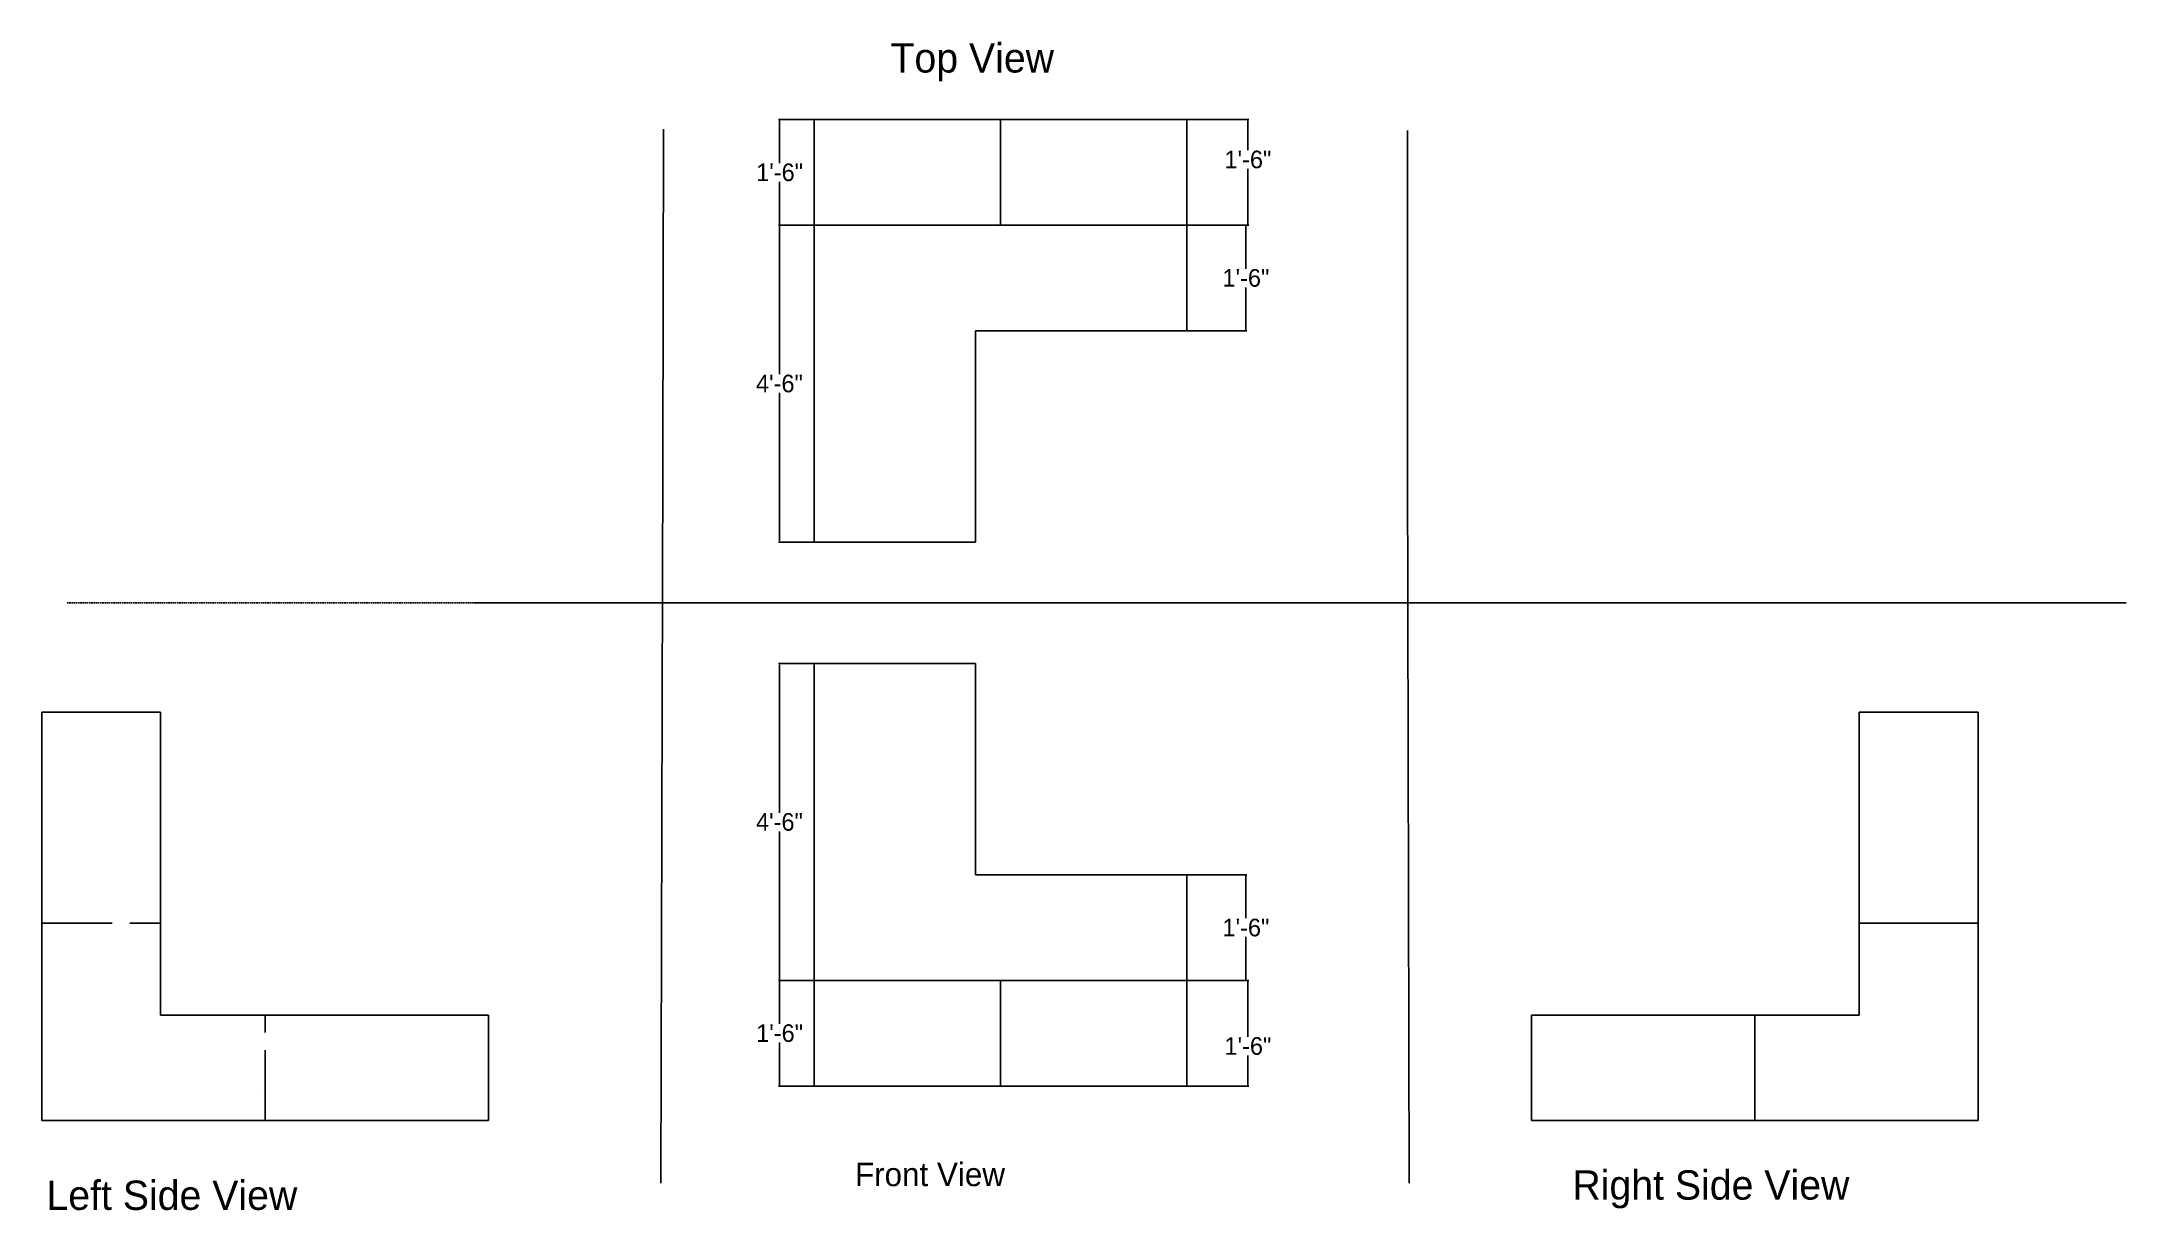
# Model space of a CAD drawing. Header units: inches. Extents: x -110 to 245, y -8 to 191.
import ezdxf

# ---------------------------------------------------------------- set-up
doc = ezdxf.new("R2010")
doc.units = ezdxf.units.IN
doc.header["$MEASUREMENT"] = 0
doc.linetypes.add('ACAD_ISO02W100', pattern=[15, 12, -3])
doc.linetypes.add('HIDDEN', pattern=[0.375, 0.25, -0.125])
doc.dimstyles.get("Standard").update_dxf_attribs({"dimtxt": 0.18, "dimasz": 0.18, "dimexe": 0.18, "dimexo": 0.0625, "dimgap": 0.09, "dimtad": 0, "dimtih": 1, "dimtoh": 1, "dimdec": 0, "dimzin": 0, "dimdsep": 46, "dimlunit": 3, "dimtxsty": 'Standard', "dimcen": 0.09, "dimaunit": 1, "dimadec": 0, "dimazin": 0, "dimtfac": 1, "dimtdec": 0, "dimtofl": 0, "dimtmove": 0, "dimatfit": 3, "dimfxl": 1, "dimtolj": 1, "dimtzin": 0, "dimarcsym": 0})

# ---------------------------------------------------------------- blocks, each defined once
blk = doc.blocks.new('*D3')
at = {"color": 0, "lineweight": -2}
for p, q in [((21.55, 31.48), (15.55, 31.48)), ((15.73, 31.3), (15.73, 24.07)), ((15.73, 13.66), (15.73, 20.89)), ((21.55, 13.48), (15.55, 13.48))]:
    blk.add_line(p, q, dxfattribs=at)
at = {"color": 0}
for points in [[(15.7, 31.3), (15.76, 31.3), (15.73, 31.48)], [(15.7, 13.66), (15.76, 13.66), (15.73, 13.48)]]:
    blk.add_solid(points, dxfattribs=at)
at = {"layer": 'Defpoints', "color": 0}
for p in [(21.61, 31.48), (15.73, 13.48), (21.61, 13.48)]:
    blk.add_point(p, dxfattribs=at)
at = {"color": 0, "insert": (15.73, 22.48), "char_height": 3, "attachment_point": 5}
blk.add_mtext('\\A1;1\'-6"', dxfattribs=at)
blk = doc.blocks.new('*D4')
at = {"color": 0, "lineweight": -2}
for p, q in [((21.55, 85.48), (15.52, 85.48)), ((15.7, 85.3), (15.7, 60.07)), ((15.7, 31.66), (15.7, 56.89)), ((21.55, 31.48), (15.52, 31.48))]:
    blk.add_line(p, q, dxfattribs=at)
at = {"color": 0}
for points in [[(15.67, 85.3), (15.73, 85.3), (15.7, 85.48)], [(15.67, 31.66), (15.73, 31.66), (15.7, 31.48)]]:
    blk.add_solid(points, dxfattribs=at)
at = {"layer": 'Defpoints', "color": 0}
for p in [(21.61, 85.48), (15.7, 31.48), (21.61, 31.48)]:
    blk.add_point(p, dxfattribs=at)
at = {"color": 0, "insert": (15.7, 58.48), "char_height": 3, "attachment_point": 5}
blk.add_mtext('\\A1;4\'-6"', dxfattribs=at)
blk = doc.blocks.new('*D5')
at = {"color": 0, "lineweight": -2}
for p, q in [((85.16, 49.48), (95.37, 49.48)), ((95.19, 49.3), (95.19, 42.07)), ((95.19, 31.66), (95.19, 38.89)), ((85.16, 31.48), (95.37, 31.48))]:
    blk.add_line(p, q, dxfattribs=at)
at = {"color": 0}
for points in [[(95.16, 49.3), (95.22, 49.3), (95.19, 49.48)], [(95.16, 31.66), (95.22, 31.66), (95.19, 31.48)]]:
    blk.add_solid(points, dxfattribs=at)
at = {"layer": 'Defpoints', "color": 0}
for p in [(85.1, 49.48), (85.1, 31.48), (95.19, 31.48)]:
    blk.add_point(p, dxfattribs=at)
at = {"color": 0, "insert": (95.19, 40.48), "char_height": 3, "attachment_point": 5}
blk.add_mtext('\\A1;1\'-6"', dxfattribs=at)
blk = doc.blocks.new('*D6')
at = {"color": 0, "lineweight": -2}
for p, q in [((85.16, 31.48), (95.71, 31.48)), ((95.53, 31.3), (95.53, 21.88)), ((95.53, 13.66), (95.53, 18.7)), ((85.16, 13.48), (95.71, 13.48))]:
    blk.add_line(p, q, dxfattribs=at)
at = {"color": 0}
for points in [[(95.5, 31.3), (95.56, 31.3), (95.53, 31.48)], [(95.5, 13.66), (95.56, 13.66), (95.53, 13.48)]]:
    blk.add_solid(points, dxfattribs=at)
at = {"layer": 'Defpoints', "color": 0}
for p in [(85.1, 31.48), (95.53, 31.48), (85.1, 13.48)]:
    blk.add_point(p, dxfattribs=at)
at = {"color": 0, "insert": (95.53, 20.29), "char_height": 3, "attachment_point": 5}
blk.add_mtext('\\A1;1\'-6"', dxfattribs=at)
blk = doc.blocks.new('*D7')
at = {"color": 0, "lineweight": -2}
for p, q in [((21.55, 178.21), (15.55, 178.21)), ((15.73, 178.03), (15.73, 170.8)), ((15.73, 160.39), (15.73, 167.62)), ((21.55, 160.21), (15.55, 160.21))]:
    blk.add_line(p, q, dxfattribs=at)
at = {"color": 0}
for points in [[(15.7, 178.03), (15.76, 178.03), (15.73, 178.21)], [(15.7, 160.39), (15.76, 160.39), (15.73, 160.21)]]:
    blk.add_solid(points, dxfattribs=at)
at = {"layer": 'Defpoints', "color": 0}
for p in [(15.73, 178.21), (21.61, 178.21), (21.61, 160.21)]:
    blk.add_point(p, dxfattribs=at)
at = {"color": 0, "insert": (15.73, 169.21), "char_height": 3, "attachment_point": 5}
blk.add_mtext('\\A1;1\'-6"', dxfattribs=at)
blk = doc.blocks.new('*D8')
at = {"color": 0, "lineweight": -2}
for p, q in [((21.55, 160.21), (15.52, 160.21)), ((15.7, 160.03), (15.7, 134.8)), ((15.7, 106.39), (15.7, 131.62)), ((21.55, 106.21), (15.52, 106.21))]:
    blk.add_line(p, q, dxfattribs=at)
at = {"color": 0}
for points in [[(15.67, 160.03), (15.73, 160.03), (15.7, 160.21)], [(15.67, 106.39), (15.73, 106.39), (15.7, 106.21)]]:
    blk.add_solid(points, dxfattribs=at)
at = {"layer": 'Defpoints', "color": 0}
for p in [(15.7, 160.21), (21.61, 160.21), (21.61, 106.21)]:
    blk.add_point(p, dxfattribs=at)
at = {"color": 0, "insert": (15.7, 133.21), "char_height": 3, "attachment_point": 5}
blk.add_mtext('\\A1;4\'-6"', dxfattribs=at)
blk = doc.blocks.new('*D9')
at = {"color": 0, "lineweight": -2}
for p, q in [((85.16, 160.21), (95.37, 160.21)), ((95.19, 160.03), (95.19, 152.8)), ((95.19, 142.39), (95.19, 149.62)), ((85.16, 142.21), (95.37, 142.21))]:
    blk.add_line(p, q, dxfattribs=at)
at = {"color": 0}
for points in [[(95.16, 160.03), (95.22, 160.03), (95.19, 160.21)], [(95.16, 142.39), (95.22, 142.39), (95.19, 142.21)]]:
    blk.add_solid(points, dxfattribs=at)
at = {"layer": 'Defpoints', "color": 0}
for p in [(85.1, 160.21), (95.19, 160.21), (85.1, 142.21)]:
    blk.add_point(p, dxfattribs=at)
at = {"color": 0, "insert": (95.19, 151.21), "char_height": 3, "attachment_point": 5}
blk.add_mtext('\\A1;1\'-6"', dxfattribs=at)
blk = doc.blocks.new('*D10')
at = {"color": 0, "lineweight": -2}
for p, q in [((85.16, 178.21), (95.71, 178.21)), ((95.53, 178.03), (95.53, 172.99)), ((95.53, 160.39), (95.53, 169.81)), ((85.16, 160.21), (95.71, 160.21))]:
    blk.add_line(p, q, dxfattribs=at)
at = {"color": 0}
for points in [[(95.5, 178.03), (95.56, 178.03), (95.53, 178.21)], [(95.5, 160.39), (95.56, 160.39), (95.53, 160.21)]]:
    blk.add_solid(points, dxfattribs=at)
at = {"layer": 'Defpoints', "color": 0}
for p in [(85.1, 178.21), (85.1, 160.21), (95.53, 160.21)]:
    blk.add_point(p, dxfattribs=at)
at = {"color": 0, "insert": (95.53, 171.4), "char_height": 3, "attachment_point": 5}
blk.add_mtext('\\A1;1\'-6"', dxfattribs=at)

msp = doc.modelspace()

# ---------------------------------------------------------------- linework, layer by layer
for p, q in [((21.61, 178.21), (57.61, 178.21)), ((21.61, 178.21), (21.61, 160.21)), ((57.61, 178.21), (49.1, 178.21)), ((49.1, 178.21), (85.1, 178.21)), ((53.36, 160.21), (53.36, 178.21)), ((85.1, 178.21), (85.1, 160.21)), ((-4.19, 119.64), (-4.04, 176.59)), ((122.7, 119.64), (122.7, 176.37)), ((21.61, 160.21), (21.61, 106.21)), ((21.61, 160.21), (85.1, 160.21)), ((85.1, 160.21), (85.1, 160.21)), ((85.1, 160.21), (85.1, 142.21)), ((85.1, 142.21), (49.1, 142.21)), ((49.1, 142.21), (49.1, 106.21)), ((57.61, 142.21), (57.61, 142.21)), ((-4.19, 119.64), (-4.49, -3.08)), ((122.7, 119.64), (123, -3.08)), ((21.61, 106.21), (24.61, 106.21)), ((24.61, 106.21), (49.1, 106.21)), ((-36.07, 95.84), (150.97, 95.84)), ((150.97, 95.84), (245.21, 95.84)), ((21.61, 31.48), (21.61, 85.48)), ((21.61, 85.48), (24.61, 85.48)), ((24.61, 85.48), (49.1, 85.48)), ((49.1, 49.48), (49.1, 85.48)), ((-110.01, 41.22), (-110.01, 77.22)), ((-110.01, 77.22), (-92.01, 77.22)), ((-92.01, 77.22), (-89.76, 77.22)), ((-89.76, 77.22), (-89.76, 41.22)), ((201.95, 77.22), (199.7, 77.22)), ((199.7, 77.22), (199.7, 41.22)), ((219.95, 77.22), (201.95, 77.22)), ((219.95, 41.22), (219.95, 77.22)), ((85.1, 49.48), (49.1, 49.48)), ((57.61, 49.48), (57.61, 49.48)), ((85.1, 31.48), (85.1, 49.48)), ((-110.01, 7.59), (-110.01, 43.59)), ((-110.01, 43.59), (-110.01, 41.22)), ((219.95, 7.59), (219.95, 43.59)), ((219.95, 43.59), (219.95, 41.22)), ((-89.76, 41.22), (-89.76, 41.22)), ((-89.76, 41.22), (-89.76, 25.59)), ((199.7, 41.22), (199.7, 41.22)), ((199.7, 41.22), (199.7, 25.59)), ((219.95, 41.22), (199.7, 41.22)), ((21.61, 13.48), (21.61, 31.48)), ((21.61, 31.48), (85.1, 31.48)), ((53.36, 31.48), (53.36, 13.48)), ((85.1, 13.48), (85.1, 31.48)), ((85.1, 31.48), (85.1, 31.48)), ((-33.89, 25.59), (-89.76, 25.59)), ((-33.89, 7.59), (-33.89, 25.59)), ((-33.89, 25.59), (-33.89, 22.68)), ((143.83, 7.59), (143.83, 25.59)), ((143.83, 25.59), (143.83, 22.68)), ((143.83, 25.59), (199.7, 25.59)), ((181.89, 7.59), (181.89, 25.59)), ((-72.26, 12.75), (-72.26, 12.75)), ((21.61, 13.48), (57.61, 13.48)), ((57.61, 13.48), (49.1, 13.48)), ((49.1, 13.48), (85.1, 13.48)), ((182.2, 12.75), (182.2, 12.75)), ((-74.01, 7.59), (-110.01, 7.59)), ((-110.01, 7.59), (-100.11, 7.59)), ((-69.89, 7.59), (-74.01, 7.59)), ((-33.89, 7.59), (-69.89, 7.59)), ((143.83, 7.59), (179.83, 7.59)), ((179.83, 7.59), (183.95, 7.59)), ((183.95, 7.59), (219.95, 7.59)), ((219.95, 7.59), (210.05, 7.59))]:
    msp.add_line(p, q)
at = {"linetype": 'HIDDEN'}
msp.add_line((-36.07, 95.84), (-105.72, 95.84), dxfattribs=at)
at = {"linetype": 'ACAD_ISO02W100'}
for p, q in [((-110.01, 41.22), (-89.76, 41.22)), ((-71.95, 7.59), (-71.95, 25.59))]:
    msp.add_line(p, q, dxfattribs=at)

# ---------------------------------------------------------------- texts
at = {"attachment_point": 1}
for s, insert, char_height, width in [('Top View', (34.62, 191.23), 5, 74.7339), ('Front View', (28.57, 0.42), 4, 66.2384), ('Left Side View', (-109.2, -2.63), 5, 74.7853), ('Right Side View', (150.82, -0.88), 5, 66.5261)]:
    msp.add_mtext(s, dxfattribs=dict(at, insert=insert, char_height=char_height, width=width))

# ---------------------------------------------------------------- dimensions: what is measured, and where the dimension line sits
for base, p1, p2, angle, picture, middle in [((15.73, 178.21), (21.61, 160.21), (21.61, 178.21), 270, '*D7', (15.73, 169.21)), ((15.7, 160.21), (21.61, 106.21), (21.61, 160.21), 270, '*D8', (15.7, 133.21)), ((15.7, 31.48), (21.61, 85.48), (21.61, 31.48), 90, '*D4', (15.7, 58.48))]:
    dim = msp.add_linear_dim(base=base, p1=p1, p2=p2, angle=angle, dimstyle='Standard', override={"dimtxt": 3})
    dim.commit()
    dim.dimension.update_dxf_attribs({"geometry": picture, "text_midpoint": middle})
for base, p1, p2, angle, picture, middle in [((95.53, 160.21), (85.1, 178.21), (85.1, 160.21), 270, '*D10', (95.53, 171.4)), ((95.19, 160.21), (85.1, 142.21), (85.1, 160.21), 270, '*D9', (95.19, 151.21)), ((95.19, 31.48), (85.1, 49.48), (85.1, 31.48), 90, '*D5', (95.19, 40.48)), ((15.73, 13.48), (21.61, 31.48), (21.61, 13.48), 90, '*D3', (15.73, 22.48)), ((95.53, 31.48), (85.1, 13.48), (85.1, 31.48), 90, '*D6', (95.53, 20.29))]:
    dim = msp.add_linear_dim(base=base, p1=p1, p2=p2, angle=angle, dimstyle='Standard', override={"dimtxt": 3})
    dim.commit()
    dim.dimension.update_dxf_attribs({"geometry": picture, "text_midpoint": middle, "dimtype": 160})

doc.saveas('drawing.dxf')
